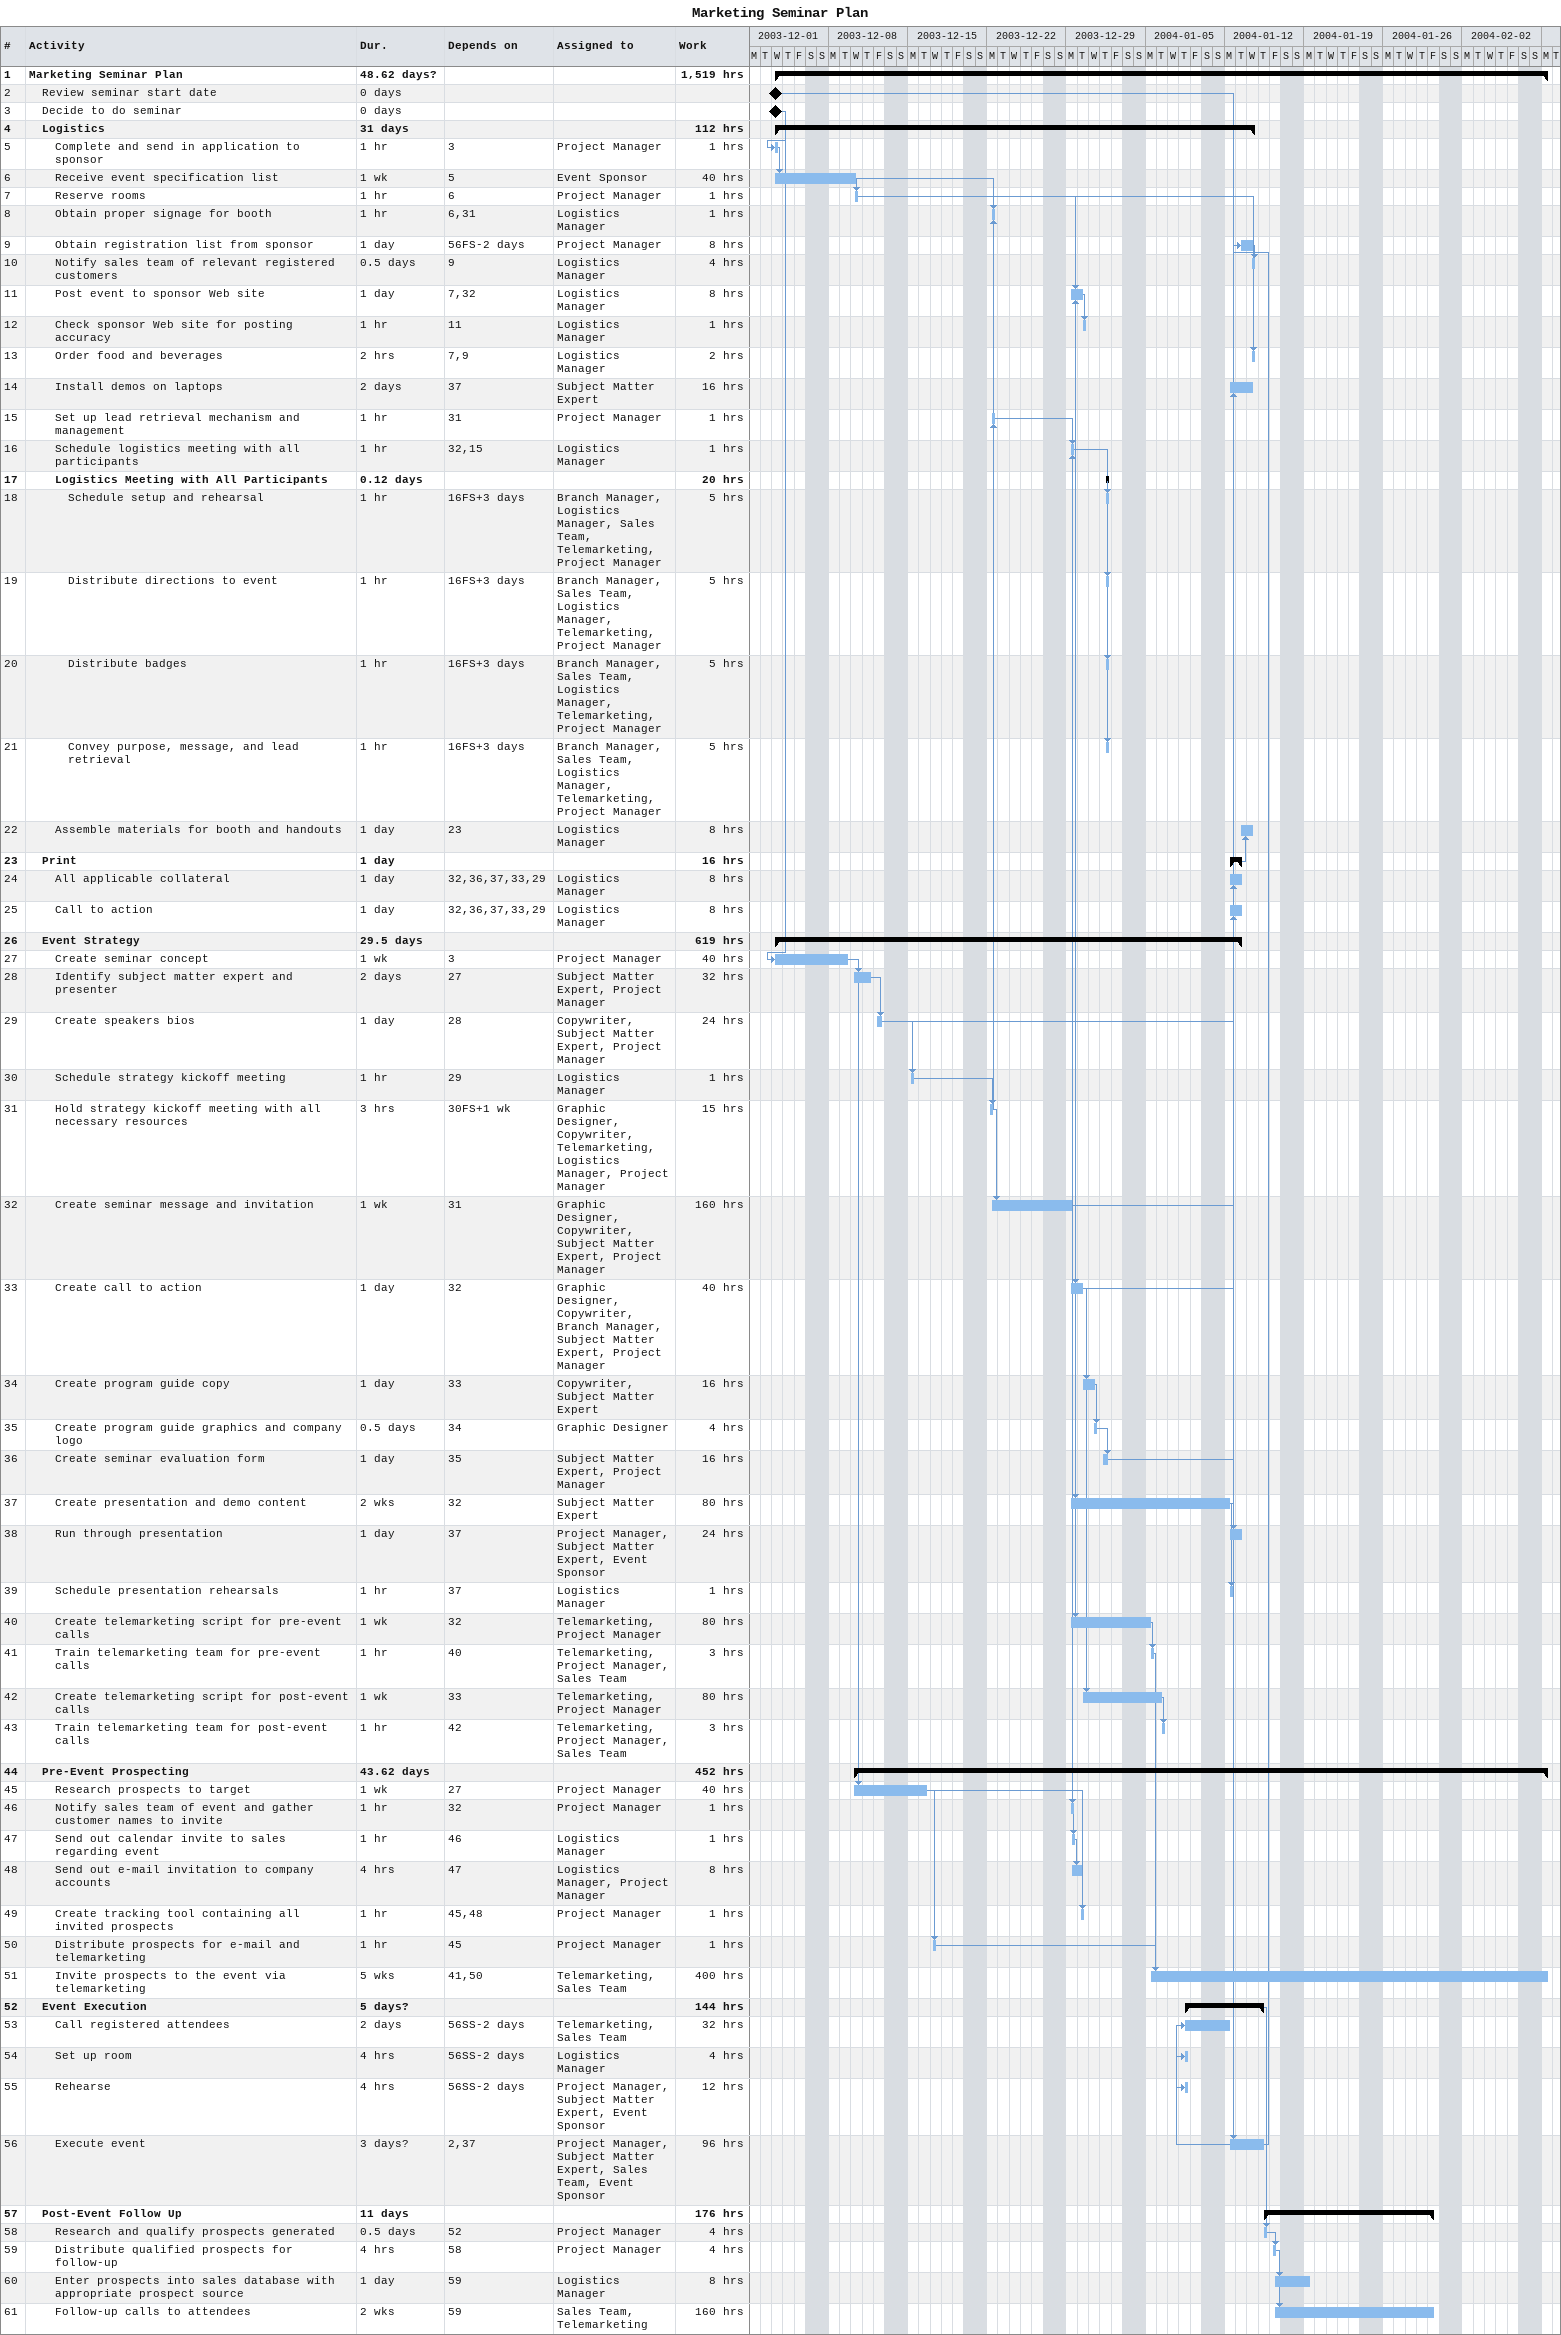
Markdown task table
Marketing Seminar Plan

| ID | Level | Task | Duration | Start | Finish | Predecessors | Resources | Work (h) |
|---|---|---|---|---|---|---|---|---|
| 1 | 1 | **Marketing Seminar Plan** | 48.62d? | 2003-12-03 | 2004-02-09 |  |  | 1519 |
| 2 | 2 | Review seminar start date | 0d | 2003-12-03 | 2003-12-03 |  |  |  |
| 3 | 2 | Decide to do seminar | 0d | 2003-12-03 | 2003-12-03 |  |  |  |
| 4 | 2 | **Logistics** | 31d | 2003-12-03 | 2004-01-14 |  |  | 112 |
| 5 | 3 | Complete and send in application to sponsor | 1h | 2003-12-03 | 2003-12-03 | 3 | Project Manager | 1 |
| 6 | 3 | Receive event specification list | 1w | 2003-12-03 | 2003-12-10 | 5 | Event Sponsor | 40 |
| 7 | 3 | Reserve rooms | 1h | 2003-12-10 | 2003-12-10 | 6 | Project Manager | 1 |
| 8 | 3 | Obtain proper signage for booth | 1h | 2003-12-22 | 2003-12-22 | 6, 31 | Logistics Manager | 1 |
| 9 | 3 | Obtain registration list from sponsor | 1d | 2004-01-13 | 2004-01-14 | 56FS-2d | Project Manager | 8 |
| 10 | 3 | Notify sales team of relevant registered customers | 0.5d | 2004-01-14 | 2004-01-14 | 9 | Logistics Manager | 4 |
| 11 | 3 | Post event to sponsor Web site | 1d | 2003-12-29 | 2003-12-30 | 7, 32 | Logistics Manager | 8 |
| 12 | 3 | Check sponsor Web site for posting accuracy | 1h | 2003-12-30 | 2003-12-30 | 11 | Logistics Manager | 1 |
| 13 | 3 | Order food and beverages | 2h | 2004-01-14 | 2004-01-14 | 7, 9 | Logistics Manager | 2 |
| 14 | 3 | Install demos on laptops | 2d | 2004-01-12 | 2004-01-14 | 37 | Subject Matter Expert | 16 |
| 15 | 3 | Set up lead retrieval mechanism and management | 1h | 2003-12-22 | 2003-12-22 | 31 | Project Manager | 1 |
| 16 | 3 | Schedule logistics meeting with all participants | 1h | 2003-12-29 | 2003-12-29 | 32, 15 | Logistics Manager | 1 |
| 17 | 3 | **Logistics Meeting with All Participants** | 0.12d | 2004-01-01 | 2004-01-01 |  |  | 20 |
| 18 | 4 | Schedule setup and rehearsal | 1h | 2004-01-01 | 2004-01-01 | 16FS+3d | Branch Manager, Logistics Manager, Sales Team, Telemarketing, Project Manager | 5 |
| 19 | 4 | Distribute directions to event | 1h | 2004-01-01 | 2004-01-01 | 16FS+3d | Branch Manager, Sales Team, Logistics Manager, Telemarketing, Project Manager | 5 |
| 20 | 4 | Distribute badges | 1h | 2004-01-01 | 2004-01-01 | 16FS+3d | Branch Manager, Sales Team, Logistics Manager, Telemarketing, Project Manager | 5 |
| 21 | 4 | Convey purpose, message, and lead retrieval | 1h | 2004-01-01 | 2004-01-01 | 16FS+3d | Branch Manager, Sales Team, Logistics Manager, Telemarketing, Project Manager | 5 |
| 22 | 3 | Assemble materials for booth and handouts | 1d | 2004-01-13 | 2004-01-14 | 23 | Logistics Manager | 8 |
| 23 | 2 | **Print** | 1d | 2004-01-12 | 2004-01-13 |  |  | 16 |
| 24 | 3 | All applicable collateral | 1d | 2004-01-12 | 2004-01-13 | 32, 36, 37, 33, 29 | Logistics Manager | 8 |
| 25 | 3 | Call to action | 1d | 2004-01-12 | 2004-01-13 | 32, 36, 37, 33, 29 | Logistics Manager | 8 |
| 26 | 2 | **Event Strategy** | 29.5d | 2003-12-03 | 2004-01-13 |  |  | 619 |
| 27 | 3 | Create seminar concept | 1w | 2003-12-03 | 2003-12-09 | 3 | Project Manager | 40 |
| 28 | 3 | Identify subject matter expert and presenter | 2d | 2003-12-10 | 2003-12-11 | 27 | Subject Matter Expert, Project Manager | 32 |
| 29 | 3 | Create speakers bios | 1d | 2003-12-12 | 2003-12-12 | 28 | Copywriter, Subject Matter Expert, Project Manager | 24 |
| 30 | 3 | Schedule strategy kickoff meeting | 1h | 2003-12-15 | 2003-12-15 | 29 | Logistics Manager | 1 |
| 31 | 3 | Hold strategy kickoff meeting with all necessary resources | 3h | 2003-12-22 | 2003-12-22 | 30FS+1w | Graphic Designer, Copywriter, Telemarketing, Logistics Manager, Project Manager | 15 |
| 32 | 3 | Create seminar message and invitation | 1w | 2003-12-22 | 2003-12-29 | 31 | Graphic Designer, Copywriter, Subject Matter Expert, Project Manager | 160 |
| 33 | 3 | Create call to action | 1d | 2003-12-29 | 2003-12-30 | 32 | Graphic Designer, Copywriter, Branch Manager, Subject Matter Expert, Project Manager | 40 |
| 34 | 3 | Create program guide copy | 1d | 2003-12-30 | 2003-12-31 | 33 | Copywriter, Subject Matter Expert | 16 |
| 35 | 3 | Create program guide graphics and company logo | 0.5d | 2003-12-31 | 2003-12-31 | 34 | Graphic Designer | 4 |
| 36 | 3 | Create seminar evaluation form | 1d | 2004-01-01 | 2004-01-01 | 35 | Subject Matter Expert, Project Manager | 16 |
| 37 | 3 | Create presentation and demo content | 2w | 2003-12-29 | 2004-01-12 | 32 | Subject Matter Expert | 80 |
| 38 | 3 | Run through presentation | 1d | 2004-01-12 | 2004-01-13 | 37 | Project Manager, Subject Matter Expert, Event Sponsor | 24 |
| 39 | 3 | Schedule presentation rehearsals | 1h | 2004-01-12 | 2004-01-12 | 37 | Logistics Manager | 1 |
| 40 | 3 | Create telemarketing script for pre-event calls | 1w | 2003-12-29 | 2004-01-05 | 32 | Telemarketing, Project Manager | 80 |
| 41 | 3 | Train telemarketing team for pre-event calls | 1h | 2004-01-05 | 2004-01-05 | 40 | Telemarketing, Project Manager, Sales Team | 3 |
| 42 | 3 | Create telemarketing script for post-event calls | 1w | 2003-12-30 | 2004-01-06 | 33 | Telemarketing, Project Manager | 80 |
| 43 | 3 | Train telemarketing team for post-event calls | 1h | 2004-01-06 | 2004-01-06 | 42 | Telemarketing, Project Manager, Sales Team | 3 |
| 44 | 2 | **Pre-Event Prospecting** | 43.62d | 2003-12-10 | 2004-02-09 |  |  | 452 |
| 45 | 3 | Research prospects to target | 1w | 2003-12-10 | 2003-12-16 | 27 | Project Manager | 40 |
| 46 | 3 | Notify sales team of event and gather customer names to invite | 1h | 2003-12-29 | 2003-12-29 | 32 | Project Manager | 1 |
| 47 | 3 | Send out calendar invite to sales regarding event | 1h | 2003-12-29 | 2003-12-29 | 46 | Logistics Manager | 1 |
| 48 | 3 | Send out e-mail invitation to company accounts | 4h | 2003-12-29 | 2003-12-30 | 47 | Logistics Manager, Project Manager | 8 |
| 49 | 3 | Create tracking tool containing all invited prospects | 1h | 2003-12-30 | 2003-12-30 | 45, 48 | Project Manager | 1 |
| 50 | 3 | Distribute prospects for e-mail and telemarketing | 1h | 2003-12-17 | 2003-12-17 | 45 | Project Manager | 1 |
| 51 | 3 | Invite prospects to the event via telemarketing | 5w | 2004-01-05 | 2004-02-09 | 41, 50 | Telemarketing, Sales Team | 400 |
| 52 | 2 | **Event Execution** | 5d? | 2004-01-08 | 2004-01-15 |  |  | 144 |
| 53 | 3 | Call registered attendees | 2d | 2004-01-08 | 2004-01-12 | 56SS-2d | Telemarketing, Sales Team | 32 |
| 54 | 3 | Set up room | 4h | 2004-01-08 | 2004-01-08 | 56SS-2d | Logistics Manager | 4 |
| 55 | 3 | Rehearse | 4h | 2004-01-08 | 2004-01-08 | 56SS-2d | Project Manager, Subject Matter Expert, Event Sponsor | 12 |
| 56 | 3 | Execute event | 3d? | 2004-01-12 | 2004-01-15 | 2, 37 | Project Manager, Subject Matter Expert, Sales Team, Event Sponsor | 96 |
| 57 | 2 | **Post-Event Follow Up** | 11d | 2004-01-15 | 2004-01-30 |  |  | 176 |
| 58 | 3 | Research and qualify prospects generated | 0.5d | 2004-01-15 | 2004-01-15 | 52 | Project Manager | 4 |
| 59 | 3 | Distribute qualified prospects for follow-up | 4h | 2004-01-16 | 2004-01-16 | 58 | Project Manager | 4 |
| 60 | 3 | Enter prospects into sales database with appropriate prospect source | 1d | 2004-01-16 | 2004-01-19 | 59 | Logistics Manager | 8 |
| 61 | 3 | Follow-up calls to attendees | 2w | 2004-01-16 | 2004-01-30 | 59 | Sales Team, Telemarketing | 160 |
